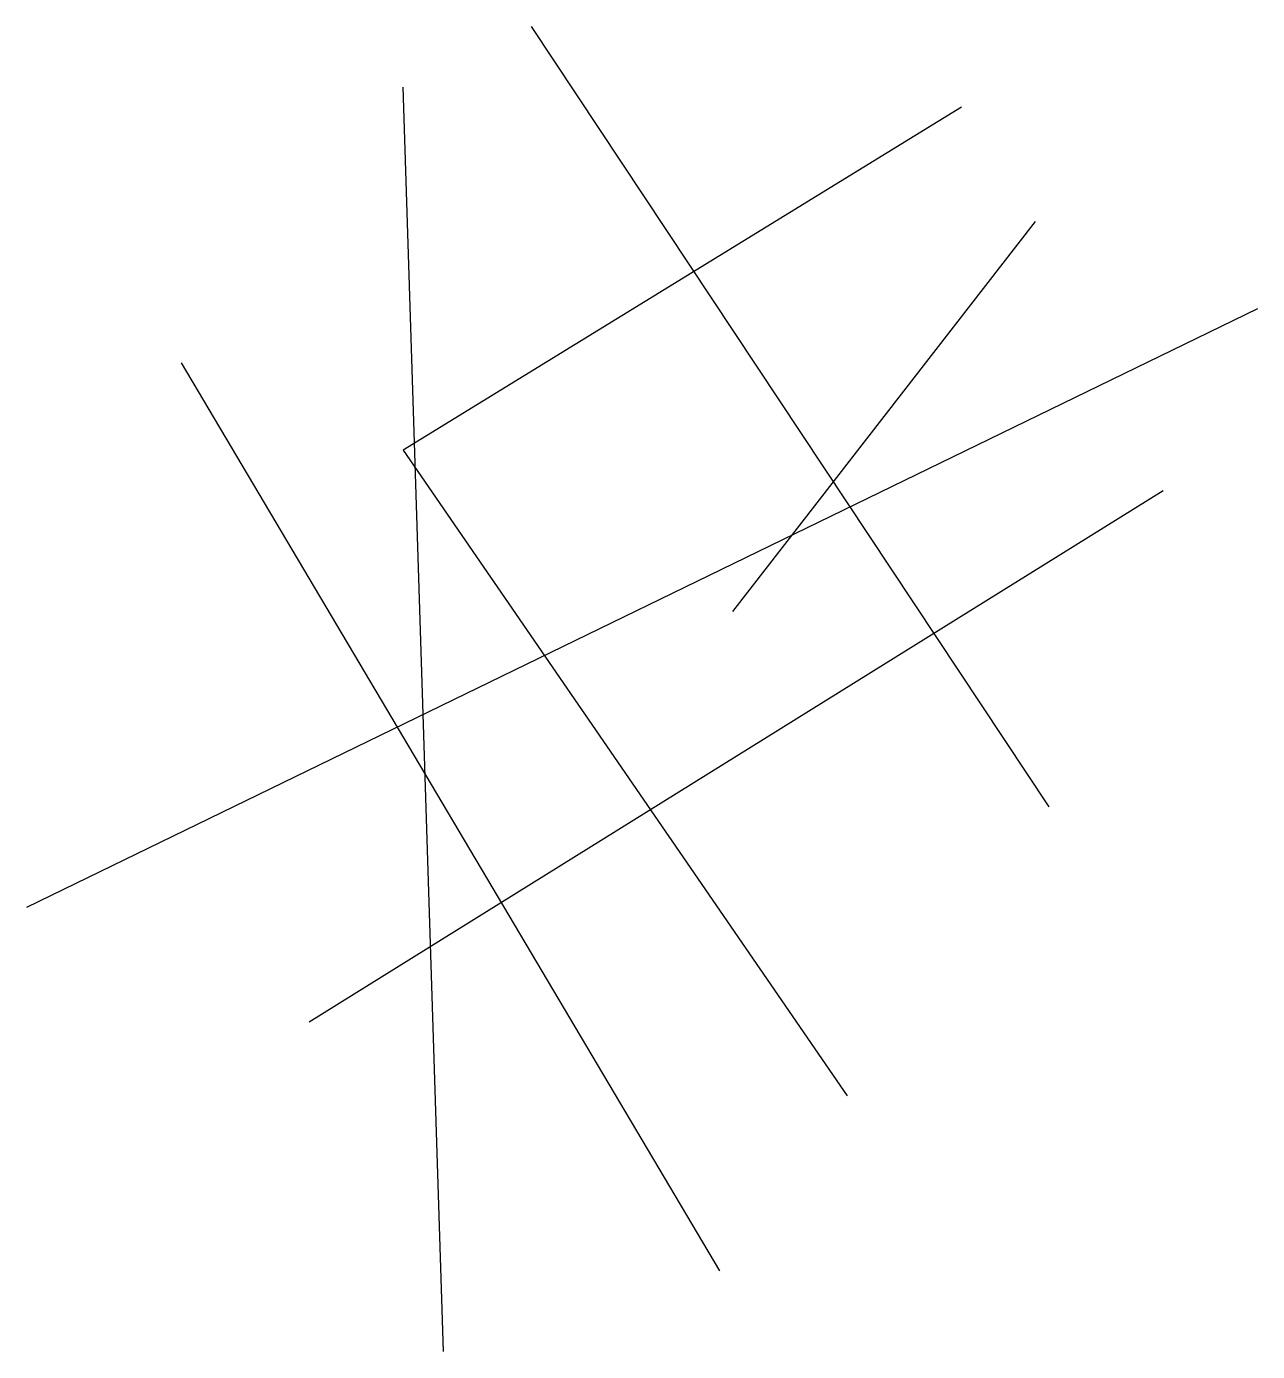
# Model space of a CAD drawing. Header units: metres. Extents: x 116 to 318, y 175 to 234.
# Drawn here: x 272.89 to 317.88, y 175.3 to 223.73 of the extents above.
import ezdxf

# ---------------------------------------------------------------- set-up
doc = ezdxf.new("R2010")
doc.units = ezdxf.units.M

msp = doc.modelspace()

# ---------------------------------------------------------------- linework, layer by layer
for p, q in [((291.327, 223.733), (310.258, 195.214)), ((288.131, 175.299), (286.655, 221.521)), ((307.062, 220.783), (286.655, 208.244)), ((298.703, 202.344), (309.766, 216.603)), ((317.88, 213.407), (272.887, 191.526)), ((278.542, 211.44), (298.211, 178.249)), ((286.655, 208.244), (302.882, 184.642)), ((283.213, 187.346), (314.438, 206.769))]:
    msp.add_line(p, q)

doc.saveas('drawing.dxf')
